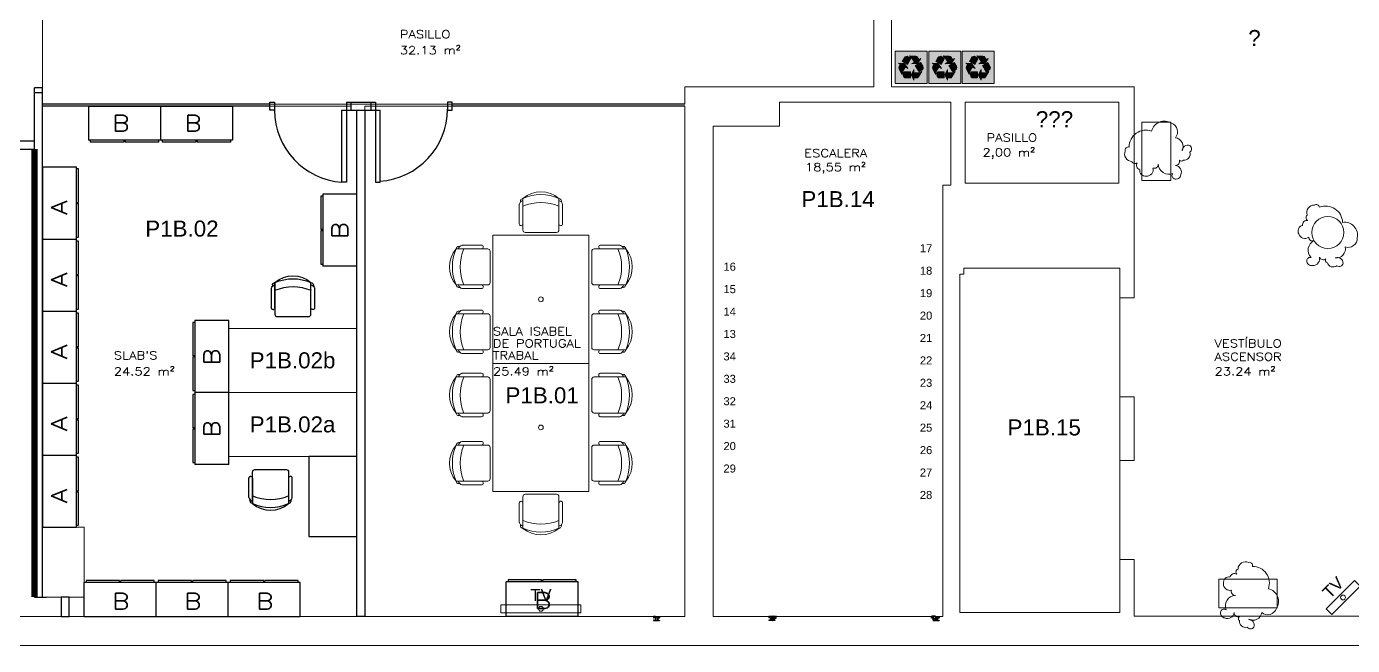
# Model space of a CAD drawing. Header units: millimetres. Extents: x 8.4 to 55.1, y 18 to 43.5.
# Drawn here: x 16.66 to 33.23, y 17.96 to 25.69 of the extents above; entities that cross this region are included whole.
import ezdxf
from ezdxf.enums import TextEntityAlignment as Align

# ---------------------------------------------------------------- set-up
doc = ezdxf.new("R2010")
doc.units = ezdxf.units.MM
for name, color, linetype, lineweight in [('_ACT_Equipamiento General', 251, 'Continuous', 9), ('_ACT_Mobiliario Sala Reuniones', 251, 'Continuous', 9), ('_ACT_Mobiliario Vegetacio', 251, 'Continuous', 9), ('_ACT_Superficie', 7, 'Continuous', 9), ('_ACT_Texto', 7, 'Continuous', 9), ('_ACT_Texto Eq', 5, 'Continuous', 9), ('_ARQ_SimbolosEscaleras', 253, 'Continuous', 9), ('_RECICLAJE', 8, 'Continuous', 9)]:
    doc.layers.add(name, color=color, linetype=linetype, lineweight=lineweight)
for name, color, linetype in [('_MOBILIARIO', 253, 'Continuous'), ('_PINTURA', 7, 'Continuous'), ('AUX-PAREDES', 1, 'Continuous')]:
    doc.layers.add(name, color=color, linetype=linetype)
for name, color, linetype, lineweight, plot in [('Planon_Floor polylines', 5, 'Continuous', 9, False), ('Planon_Room numbers', 7, 'Continuous', 9, False), ('Planon_Space', 1, 'Continuous', 9, False)]:
    doc.layers.add(name, color=color, linetype=linetype, lineweight=lineweight, plot=plot)
doc.styles.add('ARIAL', font='arial.ttf')
doc.styles.add('BC-ARQ', font='ROMANS.SHX', dxfattribs={"width": 1.2})
doc.styles.get("Standard").update_dxf_attribs({"font": 'arial.ttf'})

# ---------------------------------------------------------------- blocks, each defined once
blk = doc.blocks.new('A-X')
for p, q in [((-0.05, 0.425), (0.85, 0.425)), ((-0.05, 0), (-0.05, 0.425)), ((-0.025, 0.45), (0.393, 0.45)), ((-0.025, 0.425), (-0.025, 0.45)), ((0.393, 0.425), (0.393, 0.45)), ((0.407, 0.425), (0.407, 0.45)), ((0.407, 0.45), (0.825, 0.45)), ((0.825, 0.45), (0.825, 0.425)), ((0.85, 0), (0.85, 0.425)), ((0.85, 0), (-0.05, 0))]:
    blk.add_line(p, q)
blk = doc.blocks.new('WILKHAHN')
for p, q in [((-0.25, 0.166, -0.022), (-0.251, 0.149, -0.022)), ((-0.219, 0.197, -0.022), (-0.231, 0.193, -0.022)), ((-0.219, -0.121, -0.022), (-0.219, 0.197, -0.022)), ((0.231, -0.121, -0.022), (0.231, 0.197, -0.022)), ((0.231, 0.197, -0.022), (0.242, 0.193, -0.022)), ((0.262, 0.166, -0.022), (0.263, 0.149, -0.022)), ((-0.264, 0.126, -0.022), (-0.265, 0.121, -0.022)), ((-0.265, 0.121, -0.022), (-0.265, -0.12, -0.022)), ((0.275, 0.126, -0.022), (0.277, 0.121, -0.022)), ((0.277, 0.121, -0.022), (0.277, -0.12, -0.022)), ((-0.245, -0.141, -0.022), (-0.239, -0.141, -0.022)), ((0.257, -0.141, -0.022), (0.251, -0.141, -0.022))]:
    blk.add_line(p, q)
at = {"elevation": -0.022}
blk.add_lwpolyline([(0.231, 0.197), (0.231, 0.158), (0.231, -0.198, -0.414214), (0.201, -0.228), (-0.189, -0.228, -0.414214), (-0.219, -0.198), (-0.219, 0.197)], format="xyb", dxfattribs=at)
for centre, radius, start, end in [((-0.204, 0.109, -0.022), 0.0627, 104.3745, 168.3229), ((-0.22, 0.165, -0.022), 0.03, 109.8332, 176.7302), ((0.006, -0.073, -0.022), 0.352, 50.2054, 129.7946), ((0.006, -0.319, -0.022), 0.563, 66.4258, 113.5742), ((0.215, 0.109, -0.022), 0.0627, 11.6771, 75.6255), ((0.232, 0.165, -0.022), 0.03, 3.2698, 70.1668), ((0.006, -0.44, -0.022), 0.585, 67.4327, 112.6697), ((-0.245, -0.121, -0.022), 0.02, 179.3836, 270), ((-0.239, -0.121, -0.022), 0.02, 270, 359.7754), ((0.251, -0.121, -0.022), 0.02, 180.2246, 270), ((0.257, -0.121, -0.022), 0.02, 270, 0.6164)]:
    blk.add_arc(centre, radius, start, end)
blk = doc.blocks.new('*U20')
blk.add_lwpolyline([(0.5, 0), (-0.5, 0), (-0.5, -0.1), (0.5, -0.1)], close=True)
blk.add_circle((0, -0.05), 0.0303)
at = {"layer": '_ACT_Texto Eq', "insert": (0, 0.2), "char_height": 0.15, "width": 1, "attachment_point": 2}
blk.add_mtext('TV', dxfattribs=at)
blk = doc.blocks.new('*U22')
for p, q in [((-0.25, 0), (-0.25, 0.1)), ((-0.25, 0.1), (0.25, 0.1)), ((-0.25, 0.1), (-0.25, 0)), ((-0.25, 0), (0.25, 0)), ((0.25, 0.1), (0.25, 0))]:
    blk.add_line(p, q)
blk.add_circle((0, 0.05), 0.0303)
at = {"layer": '_ACT_Texto Eq', "insert": (0, 0.3), "char_height": 0.15, "width": 0.5, "attachment_point": 2}
blk.add_mtext('TV', dxfattribs=at)
blk = doc.blocks.new('SimboloReciclaje')
h = blk.add_hatch(color=0)
h.dxf.hatch_style = 1
edge = h.paths.add_edge_path()
edge.add_line((-0.105, -0.048), (-0.075, 0.004))
edge.add_line((-0.075, 0.004), (-0.041, -0.015))
edge.add_line((-0.041, -0.015), (-0.079, 0.041))
edge.add_arc((-0.091, 0.031), 0.0161, 36.937, 83.063)
edge.add_line((-0.09, 0.047), (-0.157, 0.052))
edge.add_line((-0.157, 0.052), (-0.132, 0.037))
edge.add_line((-0.132, 0.037), (-0.148, 0.009))
edge.add_arc((-0.122, -0.006), 0.03, 150, 207.1083)
edge.add_line((-0.149, -0.019), (-0.114, -0.089))
edge.add_line((-0.114, -0.089), (-0.105, -0.048))
h = blk.add_hatch(color=0)
h.dxf.hatch_style = 1
edge = h.paths.add_edge_path()
edge.add_line((-0.111, 0.074), (-0.045, 0.035))
edge.add_line((-0.045, 0.035), (-0.007, 0.102))
edge.add_arc((-0.018, 0.109), 0.0135, 328.0412, 407.6903)
edge.add_line((-0.009, 0.119), (-0.035, 0.133))
edge.add_arc((-0.053, 0.101), 0.0368, 60.6264, 149.5029)
edge.add_line((-0.084, 0.12), (-0.111, 0.074))
h = blk.add_hatch(color=0)
h.dxf.hatch_style = 1
edge = h.paths.add_edge_path()
edge.add_line((0.011, 0.115), (0.041, 0.063))
edge.add_line((0.041, 0.063), (0.007, 0.043))
edge.add_line((0.007, 0.043), (0.075, 0.048))
edge.add_arc((0.073, 0.063), 0.0161, 276.937, 323.063)
edge.add_line((0.086, 0.054), (0.124, 0.11))
edge.add_line((0.124, 0.11), (0.098, 0.096))
edge.add_line((0.098, 0.096), (0.082, 0.124))
edge.add_arc((0.056, 0.109), 0.03, 30, 87.1083)
edge.add_line((0.058, 0.139), (-0.02, 0.143))
edge.add_line((-0.02, 0.143), (0.011, 0.115))
h = blk.add_hatch(color=0)
h.dxf.hatch_style = 1
edge = h.paths.add_edge_path()
edge.add_line((0.119, 0.059), (0.053, 0.021))
edge.add_line((0.053, 0.021), (0.092, -0.045))
edge.add_arc((0.103, -0.038), 0.0135, 208.0412, 287.6903)
edge.add_line((0.107, -0.051), (0.133, -0.037))
edge.add_arc((0.114, -0.005), 0.0368, 300.6264, 389.5029)
edge.add_line((0.146, 0.013), (0.119, 0.059))
h = blk.add_hatch(color=0)
h.dxf.hatch_style = 1
edge = h.paths.add_edge_path()
edge.add_line((-0.008, -0.133), (-0.008, -0.057))
edge.add_line((-0.008, -0.057), (-0.085, -0.057))
edge.add_arc((-0.085, -0.07), 0.0135, 88.0412, 167.6903)
edge.add_line((-0.098, -0.067), (-0.098, -0.097))
edge.add_arc((-0.061, -0.096), 0.0368, 180.6264, 269.5029)
edge.add_line((-0.062, -0.133), (-0.008, -0.133))
h = blk.add_hatch(color=0)
h.dxf.hatch_style = 1
edge = h.paths.add_edge_path()
edge.add_line((0.094, -0.067), (0.034, -0.067))
edge.add_line((0.034, -0.067), (0.034, -0.028))
edge.add_line((0.034, -0.028), (0.004, -0.089))
edge.add_arc((0.018, -0.095), 0.0161, 156.937, 203.063)
edge.add_line((0.004, -0.101), (0.034, -0.162))
edge.add_line((0.034, -0.162), (0.034, -0.133))
edge.add_line((0.034, -0.133), (0.066, -0.133))
edge.add_arc((0.066, -0.103), 0.03, 270, 327.1083)
edge.add_line((0.091, -0.119), (0.133, -0.054))
edge.add_line((0.133, -0.054), (0.094, -0.067))
at = {"color": 0}
for points in [[(-0.105, -0.048), (-0.075, 0.004), (-0.041, -0.015), (-0.079, 0.041, 0.204025), (-0.09, 0.047), (-0.157, 0.052), (-0.132, 0.037), (-0.148, 0.009, 0.254471), (-0.149, -0.019), (-0.114, -0.089)], [(-0.111, 0.074), (-0.045, 0.035), (-0.007, 0.102, 0.362237), (-0.009, 0.119), (-0.035, 0.133, 0.408482), (-0.084, 0.12)], [(0.011, 0.115), (0.041, 0.063), (0.007, 0.043), (0.075, 0.048, 0.204025), (0.086, 0.054), (0.124, 0.11), (0.098, 0.096), (0.082, 0.124, 0.254471), (0.058, 0.139), (-0.02, 0.143)], [(0.119, 0.059), (0.053, 0.021), (0.092, -0.045, 0.362237), (0.107, -0.051), (0.133, -0.037, 0.408482), (0.146, 0.013)], [(-0.008, -0.133), (-0.008, -0.057), (-0.085, -0.057, 0.362237), (-0.098, -0.067), (-0.098, -0.097, 0.408482), (-0.062, -0.133)], [(0.094, -0.067), (0.034, -0.067), (0.034, -0.028), (0.004, -0.089, 0.204025), (0.004, -0.101), (0.034, -0.162), (0.034, -0.133), (0.066, -0.133, 0.254471), (0.091, -0.119), (0.133, -0.054)]]:
    blk.add_lwpolyline(points, format="xyb", close=True, dxfattribs=at)

msp = doc.modelspace()

# ---------------------------------------------------------------- hatches: boundary and pattern name
at = {"layer": '_RECICLAJE', "true_color": 0xffff28}
h = msp.add_hatch(color=2, dxfattribs=at)
h.dxf.hatch_style = 1
h.paths.add_polyline_path([(27.515, 24.979), (27.915, 24.979), (27.915, 25.379), (27.515, 25.379)])
at = {"layer": '_RECICLAJE', "true_color": 0x00001e}
h = msp.add_hatch(color=178, dxfattribs=at)
h.dxf.hatch_style = 1
h.paths.add_polyline_path([(27.935, 24.979), (28.335, 24.979), (28.335, 25.379), (27.935, 25.379)])
at = {"layer": '_RECICLAJE', "true_color": 0x35d9ff}
h = msp.add_hatch(color=133, dxfattribs=at)
h.dxf.hatch_style = 1
h.paths.add_polyline_path([(28.355, 24.979), (28.755, 24.979), (28.755, 25.379), (28.355, 25.379)])

# ---------------------------------------------------------------- linework, layer by layer
for p, q in [((24.497, 18.319), (24.497, 18.306)), ((24.519, 18.319), (24.497, 18.319)), ((24.497, 18.273), (24.497, 18.269)), ((24.497, 18.269), (24.572, 18.269)), ((24.498, 18.317), (24.498, 18.308)), ((24.5, 18.305), (24.498, 18.305)), ((24.498, 18.273), (24.5, 18.273)), ((24.517, 18.318), (24.499, 18.318)), ((24.515, 18.307), (24.499, 18.307)), ((24.499, 18.273), (24.499, 18.271)), ((24.499, 18.273), (24.5, 18.273)), ((24.499, 18.271), (24.509, 18.271)), ((24.515, 18.306), (24.5, 18.306)), ((24.5, 18.306), (24.5, 18.305)), ((24.5, 18.273), (24.5, 18.273)), ((24.508, 18.273), (24.51, 18.273)), ((24.508, 18.273), (24.508, 18.273)), ((24.508, 18.273), (24.51, 18.273)), ((24.51, 18.273), (24.51, 18.271)), ((24.511, 18.273), (24.511, 18.271)), ((24.511, 18.271), (24.523, 18.271)), ((24.518, 18.317), (24.518, 18.315)), ((24.519, 18.319), (24.519, 18.316)), ((24.519, 18.319), (24.55, 18.319)), ((24.519, 18.316), (24.519, 18.319)), ((24.519, 18.316), (24.519, 18.315)), ((24.519, 18.316), (24.519, 18.316)), ((24.519, 18.316), (24.52, 18.315)), ((24.522, 18.315), (24.519, 18.315)), ((24.521, 18.314), (24.519, 18.314)), ((24.519, 18.302), (24.52, 18.303)), ((24.519, 18.302), (24.519, 18.289)), ((24.519, 18.289), (24.52, 18.288)), ((24.519, 18.282), (24.52, 18.283)), ((24.519, 18.282), (24.519, 18.281)), ((24.52, 18.315), (24.521, 18.315)), ((24.52, 18.303), (24.521, 18.303)), ((24.52, 18.288), (24.521, 18.288)), ((24.52, 18.283), (24.521, 18.283)), ((24.52, 18.28), (24.524, 18.28)), ((24.521, 18.317), (24.524, 18.317)), ((24.521, 18.317), (24.521, 18.315)), ((24.523, 18.312), (24.521, 18.314)), ((24.522, 18.304), (24.521, 18.304)), ((24.522, 18.303), (24.521, 18.303)), ((24.521, 18.303), (24.521, 18.3)), ((24.521, 18.295), (24.522, 18.295)), ((24.521, 18.295), (24.521, 18.293)), ((24.521, 18.293), (24.522, 18.293)), ((24.521, 18.29), (24.522, 18.29)), ((24.521, 18.29), (24.521, 18.288)), ((24.521, 18.283), (24.521, 18.282)), ((24.521, 18.282), (24.524, 18.282)), ((24.523, 18.313), (24.522, 18.315)), ((24.522, 18.315), (24.522, 18.315)), ((24.522, 18.315), (24.522, 18.315)), ((24.522, 18.303), (24.522, 18.303)), ((24.522, 18.303), (24.522, 18.303)), ((24.522, 18.302), (24.522, 18.303)), ((24.522, 18.299), (24.523, 18.3)), ((24.522, 18.29), (24.524, 18.289)), ((24.524, 18.313), (24.523, 18.313)), ((24.523, 18.301), (24.523, 18.3)), ((24.523, 18.301), (24.524, 18.301)), ((24.523, 18.297), (24.523, 18.297)), ((24.523, 18.291), (24.523, 18.292)), ((24.524, 18.317), (24.524, 18.301)), ((24.524, 18.312), (24.524, 18.312)), ((24.524, 18.289), (24.524, 18.282)), ((24.524, 18.28), (24.524, 18.272)), ((24.525, 18.297), (24.525, 18.297)), ((24.525, 18.296), (24.525, 18.296)), ((24.525, 18.292), (24.525, 18.291)), ((24.525, 18.292), (24.525, 18.292)), ((24.526, 18.317), (24.526, 18.296)), ((24.526, 18.317), (24.544, 18.317)), ((24.526, 18.296), (24.526, 18.296)), ((24.526, 18.293), (24.526, 18.293)), ((24.526, 18.292), (24.526, 18.271)), ((24.526, 18.271), (24.544, 18.271)), ((24.544, 18.317), (24.544, 18.296)), ((24.544, 18.296), (24.544, 18.296)), ((24.544, 18.293), (24.544, 18.293)), ((24.544, 18.292), (24.544, 18.271)), ((24.545, 18.317), (24.545, 18.301)), ((24.545, 18.301), (24.547, 18.301)), ((24.545, 18.297), (24.545, 18.297)), ((24.545, 18.296), (24.545, 18.296)), ((24.545, 18.292), (24.545, 18.292)), ((24.545, 18.291), (24.545, 18.292)), ((24.545, 18.289), (24.545, 18.282)), ((24.545, 18.28), (24.549, 18.28)), ((24.545, 18.28), (24.545, 18.272)), ((24.546, 18.317), (24.548, 18.317)), ((24.546, 18.313), (24.547, 18.313)), ((24.546, 18.312), (24.546, 18.312)), ((24.546, 18.289), (24.548, 18.29)), ((24.546, 18.282), (24.549, 18.282)), ((24.546, 18.271), (24.559, 18.271)), ((24.547, 18.313), (24.547, 18.315)), ((24.547, 18.312), (24.549, 18.314)), ((24.547, 18.301), (24.547, 18.3)), ((24.547, 18.3), (24.548, 18.299)), ((24.547, 18.297), (24.547, 18.297)), ((24.547, 18.292), (24.547, 18.291)), ((24.548, 18.315), (24.548, 18.315)), ((24.548, 18.315), (24.548, 18.315)), ((24.548, 18.315), (24.551, 18.315)), ((24.548, 18.304), (24.548, 18.304)), ((24.548, 18.303), (24.549, 18.303)), ((24.548, 18.303), (24.548, 18.303)), ((24.548, 18.303), (24.548, 18.303)), ((24.548, 18.302), (24.548, 18.303)), ((24.548, 18.295), (24.549, 18.295)), ((24.548, 18.293), (24.549, 18.293)), ((24.548, 18.29), (24.549, 18.29)), ((24.549, 18.317), (24.549, 18.315)), ((24.549, 18.315), (24.55, 18.316)), ((24.549, 18.315), (24.549, 18.315)), ((24.549, 18.314), (24.551, 18.314)), ((24.549, 18.303), (24.549, 18.3)), ((24.549, 18.303), (24.549, 18.303)), ((24.549, 18.303), (24.55, 18.302)), ((24.549, 18.295), (24.549, 18.293)), ((24.549, 18.29), (24.549, 18.288)), ((24.549, 18.288), (24.55, 18.289)), ((24.549, 18.288), (24.549, 18.288)), ((24.549, 18.283), (24.549, 18.282)), ((24.549, 18.283), (24.549, 18.283)), ((24.549, 18.283), (24.55, 18.282)), ((24.55, 18.319), (24.55, 18.316)), ((24.55, 18.319), (24.572, 18.319)), ((24.55, 18.319), (24.55, 18.316)), ((24.55, 18.316), (24.551, 18.316)), ((24.55, 18.302), (24.55, 18.289)), ((24.55, 18.282), (24.55, 18.281)), ((24.551, 18.316), (24.551, 18.315)), ((24.552, 18.317), (24.552, 18.315)), ((24.553, 18.318), (24.57, 18.318)), ((24.555, 18.307), (24.57, 18.307)), ((24.555, 18.306), (24.57, 18.306)), ((24.559, 18.273), (24.559, 18.271)), ((24.559, 18.273), (24.561, 18.273)), ((24.56, 18.273), (24.562, 18.273)), ((24.56, 18.273), (24.56, 18.271)), ((24.561, 18.271), (24.571, 18.271)), ((24.562, 18.273), (24.562, 18.273)), ((24.569, 18.273), (24.571, 18.273)), ((24.569, 18.273), (24.569, 18.273)), ((24.57, 18.306), (24.57, 18.305)), ((24.57, 18.305), (24.572, 18.305)), ((24.57, 18.273), (24.572, 18.273)), ((24.571, 18.317), (24.571, 18.308)), ((24.571, 18.273), (24.571, 18.271)), ((24.572, 18.319), (24.572, 18.306)), ((24.572, 18.273), (24.572, 18.269)), ((25.959, 18.319), (25.937, 18.319)), ((25.937, 18.319), (25.937, 18.306)), ((25.937, 18.273), (25.937, 18.269)), ((26.012, 18.269), (25.937, 18.269)), ((25.938, 18.316), (25.938, 18.308)), ((25.94, 18.305), (25.938, 18.305)), ((25.94, 18.273), (25.938, 18.273)), ((25.957, 18.318), (25.939, 18.317)), ((25.955, 18.307), (25.939, 18.307)), ((25.94, 18.273), (25.939, 18.273)), ((25.939, 18.273), (25.939, 18.271)), ((25.949, 18.271), (25.939, 18.271)), ((25.94, 18.306), (25.94, 18.305)), ((25.955, 18.306), (25.94, 18.306)), ((25.94, 18.273), (25.94, 18.273)), ((25.95, 18.273), (25.948, 18.273)), ((25.948, 18.273), (25.948, 18.273)), ((25.95, 18.273), (25.948, 18.273)), ((25.95, 18.273), (25.95, 18.271)), ((25.951, 18.273), (25.951, 18.271)), ((25.963, 18.271), (25.951, 18.271)), ((25.958, 18.317), (25.958, 18.315)), ((25.99, 18.319), (25.959, 18.319)), ((25.959, 18.319), (25.959, 18.316)), ((25.959, 18.319), (25.959, 18.316)), ((25.959, 18.316), (25.959, 18.315)), ((25.96, 18.315), (25.959, 18.316)), ((25.959, 18.316), (25.959, 18.316)), ((25.962, 18.315), (25.959, 18.315)), ((25.961, 18.313), (25.959, 18.313)), ((25.96, 18.303), (25.959, 18.302)), ((25.959, 18.302), (25.959, 18.289)), ((25.96, 18.288), (25.959, 18.289)), ((25.96, 18.283), (25.959, 18.282)), ((25.959, 18.282), (25.959, 18.281)), ((25.961, 18.315), (25.96, 18.315)), ((25.961, 18.303), (25.96, 18.303)), ((25.961, 18.288), (25.96, 18.288)), ((25.961, 18.283), (25.96, 18.283)), ((25.964, 18.28), (25.96, 18.28)), ((25.961, 18.317), (25.961, 18.315)), ((25.964, 18.317), (25.961, 18.317)), ((25.963, 18.312), (25.961, 18.313)), ((25.962, 18.304), (25.961, 18.304)), ((25.962, 18.303), (25.961, 18.303)), ((25.961, 18.303), (25.961, 18.299)), ((25.961, 18.295), (25.961, 18.293)), ((25.962, 18.295), (25.961, 18.295)), ((25.962, 18.293), (25.961, 18.293)), ((25.961, 18.29), (25.961, 18.288)), ((25.962, 18.29), (25.961, 18.29)), ((25.961, 18.283), (25.961, 18.282)), ((25.964, 18.282), (25.961, 18.282)), ((25.962, 18.315), (25.962, 18.315)), ((25.963, 18.313), (25.962, 18.315)), ((25.962, 18.315), (25.962, 18.315)), ((25.962, 18.302), (25.962, 18.303)), ((25.962, 18.303), (25.962, 18.303)), ((25.962, 18.303), (25.962, 18.303)), ((25.963, 18.3), (25.962, 18.299)), ((25.964, 18.289), (25.962, 18.29)), ((25.964, 18.313), (25.963, 18.313)), ((25.964, 18.301), (25.963, 18.301)), ((25.963, 18.301), (25.963, 18.3)), ((25.963, 18.297), (25.963, 18.297)), ((25.963, 18.292), (25.963, 18.291)), ((25.964, 18.317), (25.964, 18.301)), ((25.964, 18.312), (25.964, 18.312)), ((25.964, 18.289), (25.964, 18.282)), ((25.964, 18.28), (25.964, 18.272)), ((25.965, 18.297), (25.965, 18.297)), ((25.965, 18.296), (25.965, 18.296)), ((25.965, 18.292), (25.965, 18.292)), ((25.965, 18.291), (25.965, 18.292)), ((25.984, 18.317), (25.966, 18.317)), ((25.966, 18.317), (25.966, 18.296)), ((25.966, 18.296), (25.966, 18.296)), ((25.966, 18.292), (25.966, 18.292)), ((25.966, 18.292), (25.966, 18.271)), ((25.984, 18.271), (25.966, 18.271)), ((25.984, 18.324), (25.984, 18.326)), ((25.984, 18.317), (25.984, 18.296)), ((25.984, 18.296), (25.984, 18.296)), ((25.984, 18.292), (25.984, 18.292)), ((25.984, 18.292), (25.984, 18.271)), ((25.985, 18.327), (26.03, 18.327)), ((25.985, 18.323), (25.986, 18.323)), ((25.985, 18.317), (25.985, 18.301)), ((25.987, 18.301), (25.985, 18.301)), ((25.985, 18.297), (25.985, 18.297)), ((25.985, 18.296), (25.985, 18.296)), ((25.985, 18.292), (25.985, 18.292)), ((25.985, 18.292), (25.985, 18.291)), ((25.985, 18.289), (25.985, 18.282)), ((25.989, 18.28), (25.985, 18.28)), ((25.985, 18.28), (25.985, 18.272)), ((25.986, 18.324), (25.986, 18.325)), ((25.986, 18.324), (25.986, 18.324)), ((25.986, 18.324), (25.986, 18.324)), ((25.988, 18.317), (25.986, 18.317)), ((25.988, 18.29), (25.986, 18.289)), ((25.989, 18.282), (25.986, 18.282)), ((25.999, 18.271), (25.986, 18.271)), ((25.987, 18.326), (25.989, 18.326)), ((25.987, 18.301), (25.987, 18.3)), ((25.988, 18.299), (25.987, 18.3)), ((25.987, 18.297), (25.987, 18.297)), ((25.987, 18.291), (25.987, 18.292)), ((25.989, 18.295), (25.988, 18.295)), ((25.989, 18.293), (25.988, 18.293)), ((25.989, 18.29), (25.988, 18.29)), ((25.989, 18.324), (25.99, 18.324)), ((25.989, 18.324), (25.989, 18.324)), ((25.989, 18.317), (25.989, 18.315)), ((25.99, 18.316), (25.989, 18.315)), ((25.989, 18.315), (25.989, 18.315)), ((25.99, 18.302), (25.989, 18.303)), ((25.989, 18.303), (25.989, 18.303)), ((25.989, 18.303), (25.989, 18.299)), ((25.989, 18.295), (25.989, 18.293)), ((25.989, 18.29), (25.989, 18.288)), ((25.99, 18.289), (25.989, 18.288)), ((25.989, 18.288), (25.989, 18.288)), ((25.989, 18.283), (25.989, 18.282)), ((25.989, 18.283), (25.989, 18.283)), ((25.99, 18.282), (25.989, 18.283)), ((25.99, 18.324), (25.99, 18.325)), ((25.99, 18.323), (25.991, 18.323)), ((25.99, 18.316), (25.99, 18.319)), ((25.99, 18.302), (25.99, 18.289)), ((25.99, 18.282), (25.99, 18.281)), ((25.991, 18.324), (25.991, 18.325)), ((25.992, 18.325), (26.002, 18.325)), ((25.999, 18.273), (25.999, 18.271)), ((26.001, 18.273), (25.999, 18.273)), ((26, 18.273), (26, 18.271)), ((26.002, 18.273), (26, 18.273)), ((26.011, 18.271), (26.001, 18.271)), ((26.002, 18.324), (26.002, 18.325)), ((26.002, 18.324), (26.002, 18.324)), ((26.002, 18.317), (26.002, 18.32)), ((26.002, 18.317), (26.003, 18.317)), ((26.002, 18.299), (26.002, 18.302)), ((26.002, 18.302), (26.003, 18.302)), ((26.002, 18.287), (26.009, 18.287)), ((26.002, 18.273), (26.002, 18.273)), ((26.003, 18.325), (26.005, 18.325)), ((26.003, 18.325), (26.003, 18.325)), ((26.003, 18.321), (26.006, 18.321)), ((26.003, 18.317), (26.003, 18.319)), ((26.003, 18.319), (26.006, 18.319)), ((26.003, 18.299), (26.003, 18.302)), ((26.003, 18.299), (26.006, 18.299)), ((26.003, 18.298), (26.008, 18.298)), ((26.003, 18.286), (26.01, 18.286)), ((26.006, 18.321), (26.006, 18.324)), ((26.006, 18.299), (26.006, 18.319)), ((26.008, 18.303), (26.008, 18.326)), ((26.008, 18.326), (26.026, 18.326)), ((26.008, 18.303), (26.026, 18.303)), ((26.009, 18.288), (26.009, 18.297)), ((26.009, 18.273), (26.009, 18.273)), ((26.011, 18.273), (26.009, 18.273)), ((26.01, 18.277), (26.01, 18.286)), ((26.01, 18.277), (26.01, 18.277)), ((26.01, 18.276), (26.012, 18.276)), ((26.012, 18.273), (26.01, 18.273)), ((26.011, 18.273), (26.011, 18.271)), ((26.012, 18.301), (26.03, 18.301)), ((26.012, 18.276), (26.012, 18.301)), ((26.012, 18.273), (26.012, 18.269)), ((26.026, 18.324), (26.026, 18.326)), ((26.026, 18.324), (26.029, 18.324)), ((26.026, 18.303), (26.026, 18.305)), ((26.026, 18.305), (26.029, 18.305)), ((26.029, 18.305), (26.029, 18.324)), ((26.031, 18.302), (26.031, 18.327)), ((27.972, 18.302), (27.972, 18.327)), ((28.018, 18.327), (27.973, 18.327)), ((27.991, 18.301), (27.973, 18.301)), ((27.977, 18.324), (27.974, 18.324)), ((27.974, 18.305), (27.974, 18.324)), ((27.977, 18.305), (27.974, 18.305)), ((27.995, 18.326), (27.977, 18.326)), ((27.977, 18.324), (27.977, 18.326)), ((27.977, 18.303), (27.977, 18.305)), ((27.995, 18.303), (27.977, 18.303)), ((27.991, 18.276), (27.991, 18.301)), ((27.993, 18.276), (27.991, 18.276)), ((27.991, 18.273), (27.993, 18.273)), ((27.991, 18.273), (27.991, 18.269)), ((27.991, 18.269), (28.066, 18.269)), ((27.992, 18.273), (27.994, 18.273)), ((27.992, 18.273), (27.992, 18.271)), ((27.992, 18.271), (28.002, 18.271)), ((28, 18.286), (27.993, 18.286)), ((27.993, 18.277), (27.993, 18.286)), ((27.993, 18.277), (27.993, 18.277)), ((27.994, 18.288), (27.994, 18.297)), ((28.001, 18.287), (27.994, 18.287)), ((27.994, 18.273), (27.994, 18.273)), ((27.995, 18.303), (27.995, 18.326)), ((28, 18.298), (27.995, 18.298)), ((27.997, 18.321), (27.997, 18.324)), ((28, 18.321), (27.997, 18.321)), ((27.997, 18.299), (27.997, 18.319)), ((28, 18.319), (27.997, 18.319)), ((28, 18.299), (27.997, 18.299)), ((28, 18.325), (27.998, 18.325)), ((28, 18.325), (28, 18.325)), ((28, 18.317), (28, 18.319)), ((28.001, 18.317), (28, 18.317)), ((28.001, 18.302), (28, 18.302)), ((28, 18.299), (28, 18.302)), ((28.011, 18.325), (28.001, 18.325)), ((28.001, 18.324), (28.001, 18.325)), ((28.001, 18.324), (28.001, 18.324)), ((28.001, 18.317), (28.001, 18.32)), ((28.001, 18.299), (28.001, 18.302)), ((28.001, 18.273), (28.001, 18.273)), ((28.001, 18.273), (28.003, 18.273)), ((28.002, 18.273), (28.004, 18.273)), ((28.003, 18.273), (28.003, 18.271)), ((28.004, 18.273), (28.004, 18.271)), ((28.004, 18.271), (28.017, 18.271)), ((28.012, 18.324), (28.012, 18.325)), ((28.013, 18.323), (28.012, 18.323)), ((28.013, 18.324), (28.013, 18.325)), ((28.014, 18.324), (28.013, 18.324)), ((28.013, 18.316), (28.013, 18.319)), ((28.013, 18.319), (28.044, 18.319)), ((28.013, 18.316), (28.014, 18.315)), ((28.013, 18.302), (28.014, 18.303)), ((28.013, 18.302), (28.013, 18.289)), ((28.013, 18.289), (28.014, 18.288)), ((28.013, 18.282), (28.014, 18.283)), ((28.013, 18.282), (28.013, 18.281)), ((28.016, 18.326), (28.014, 18.326)), ((28.014, 18.324), (28.014, 18.324)), ((28.014, 18.317), (28.014, 18.315)), ((28.014, 18.315), (28.014, 18.315)), ((28.014, 18.303), (28.014, 18.303)), ((28.014, 18.303), (28.014, 18.299)), ((28.014, 18.295), (28.014, 18.293)), ((28.014, 18.295), (28.015, 18.295)), ((28.014, 18.293), (28.015, 18.293)), ((28.014, 18.29), (28.014, 18.288)), ((28.014, 18.29), (28.015, 18.29)), ((28.014, 18.288), (28.014, 18.288)), ((28.014, 18.283), (28.014, 18.282)), ((28.014, 18.283), (28.014, 18.283)), ((28.014, 18.282), (28.017, 18.282)), ((28.014, 18.28), (28.018, 18.28)), ((28.015, 18.317), (28.017, 18.317)), ((28.015, 18.299), (28.016, 18.3)), ((28.015, 18.29), (28.017, 18.289)), ((28.016, 18.301), (28.018, 18.301)), ((28.016, 18.301), (28.016, 18.3)), ((28.016, 18.297), (28.016, 18.297)), ((28.016, 18.291), (28.016, 18.292)), ((28.017, 18.324), (28.017, 18.325)), ((28.017, 18.324), (28.017, 18.324)), ((28.017, 18.324), (28.017, 18.324)), ((28.018, 18.323), (28.017, 18.323)), ((28.018, 18.317), (28.018, 18.301)), ((28.018, 18.297), (28.018, 18.297)), ((28.018, 18.296), (28.018, 18.296)), ((28.018, 18.292), (28.018, 18.292)), ((28.018, 18.292), (28.018, 18.291)), ((28.018, 18.289), (28.018, 18.282)), ((28.018, 18.28), (28.018, 18.272)), ((28.019, 18.324), (28.019, 18.326)), ((28.019, 18.317), (28.037, 18.317)), ((28.019, 18.317), (28.019, 18.296)), ((28.019, 18.296), (28.019, 18.296)), ((28.019, 18.292), (28.019, 18.271)), ((28.019, 18.292), (28.019, 18.292)), ((28.019, 18.271), (28.037, 18.271)), ((28.037, 18.317), (28.037, 18.296)), ((28.037, 18.296), (28.037, 18.296)), ((28.037, 18.292), (28.037, 18.271)), ((28.037, 18.292), (28.037, 18.292)), ((28.038, 18.297), (28.038, 18.297)), ((28.038, 18.296), (28.038, 18.296)), ((28.038, 18.291), (28.038, 18.292)), ((28.038, 18.292), (28.038, 18.292)), ((28.039, 18.317), (28.042, 18.317)), ((28.039, 18.317), (28.039, 18.301)), ((28.039, 18.313), (28.04, 18.313)), ((28.039, 18.312), (28.039, 18.312)), ((28.039, 18.301), (28.04, 18.301)), ((28.039, 18.289), (28.041, 18.29)), ((28.039, 18.289), (28.039, 18.282)), ((28.039, 18.282), (28.042, 18.282)), ((28.039, 18.28), (28.039, 18.272)), ((28.039, 18.28), (28.043, 18.28)), ((28.039, 18.271), (28.052, 18.271)), ((28.04, 18.313), (28.04, 18.315)), ((28.04, 18.312), (28.042, 18.313)), ((28.04, 18.301), (28.04, 18.3)), ((28.04, 18.3), (28.041, 18.299)), ((28.04, 18.297), (28.04, 18.297)), ((28.04, 18.292), (28.04, 18.291)), ((28.041, 18.315), (28.041, 18.315)), ((28.041, 18.315), (28.041, 18.315)), ((28.041, 18.315), (28.044, 18.315)), ((28.041, 18.304), (28.041, 18.304)), ((28.041, 18.303), (28.041, 18.303)), ((28.041, 18.303), (28.042, 18.303)), ((28.041, 18.303), (28.041, 18.303)), ((28.041, 18.302), (28.041, 18.303)), ((28.041, 18.295), (28.042, 18.295)), ((28.041, 18.293), (28.042, 18.293)), ((28.041, 18.29), (28.042, 18.29)), ((28.042, 18.317), (28.042, 18.315)), ((28.042, 18.315), (28.043, 18.315)), ((28.042, 18.313), (28.044, 18.313)), ((28.042, 18.303), (28.042, 18.299)), ((28.042, 18.303), (28.043, 18.303)), ((28.042, 18.295), (28.042, 18.293)), ((28.042, 18.29), (28.042, 18.288)), ((28.042, 18.288), (28.043, 18.288)), ((28.042, 18.283), (28.042, 18.282)), ((28.042, 18.283), (28.043, 18.283)), ((28.043, 18.315), (28.044, 18.316)), ((28.043, 18.303), (28.044, 18.302)), ((28.043, 18.288), (28.044, 18.289)), ((28.043, 18.283), (28.044, 18.282)), ((28.044, 18.319), (28.044, 18.316)), ((28.044, 18.319), (28.066, 18.319)), ((28.044, 18.319), (28.044, 18.316)), ((28.044, 18.316), (28.044, 18.316)), ((28.044, 18.316), (28.044, 18.315)), ((28.044, 18.302), (28.044, 18.289)), ((28.044, 18.282), (28.044, 18.281)), ((28.045, 18.317), (28.045, 18.315)), ((28.046, 18.318), (28.063, 18.317)), ((28.048, 18.307), (28.063, 18.307)), ((28.048, 18.306), (28.063, 18.306)), ((28.052, 18.273), (28.052, 18.271)), ((28.053, 18.273), (28.055, 18.273)), ((28.053, 18.273), (28.053, 18.271)), ((28.053, 18.273), (28.055, 18.273)), ((28.054, 18.271), (28.064, 18.271)), ((28.055, 18.273), (28.055, 18.273)), ((28.063, 18.306), (28.063, 18.305)), ((28.063, 18.305), (28.065, 18.305)), ((28.063, 18.273), (28.064, 18.273)), ((28.063, 18.273), (28.065, 18.273)), ((28.063, 18.273), (28.063, 18.273)), ((28.064, 18.316), (28.064, 18.308)), ((28.064, 18.273), (28.064, 18.271)), ((28.066, 18.319), (28.066, 18.306)), ((28.066, 18.273), (28.066, 18.269))]:
    msp.add_line(p, q)
for centre, radius, start, end in [((24.498, 18.306), 0.0005, 180, 270), ((24.498, 18.273), 0.0005, 90, 180), ((24.499, 18.317), 0.001, 91.1458, 180), ((24.499, 18.308), 0.001, 180, 270), ((24.499, 18.271), 0.0005, 180, 270), ((24.5, 18.273), 0.0005, 0, 90), ((24.508, 18.273), 0.0005, 90, 180), ((24.509, 18.271), 0.0005, 270, 0), ((24.51, 18.273), 0.0005, 0, 90), ((24.515, 18.299), 0.00799, 42.7175, 90), ((24.515, 18.299), 0.00699, 39.6586, 90), ((24.517, 18.317), 0.001, 0, 91.1458), ((24.519, 18.315), 0.0015, 180, 270), ((24.52, 18.281), 0.001, 180, 270), ((24.521, 18.304), 0.001, 219.7323, 270), ((24.521, 18.317), 0.0005, 90, 180), ((24.521, 18.305), 0.001, 222.5805, 270), ((24.521, 18.3), 0.000497, 180, 300.1735), ((24.524, 18.294), 0.00261, 203.6041, 251.426), ((24.522, 18.315), 0.0003, 25.7094, 90), ((24.522, 18.303), 0.001, 40.5392, 90), ((24.521, 18.306), 0.0045, 283.7582, 324.4031), ((24.524, 18.294), 0.0026, 108.574, 156.3959), ((24.523, 18.312), 0.0006, 270, 44.9999), ((24.523, 18.312), 0.000594, 224.9999, 270), ((24.524, 18.304), 0.0006, 0, 144.4624), ((24.521, 18.306), 0.0033, 318.9283, 324.3815), ((24.521, 18.306), 0.0033, 309.7167, 318.9283), ((24.523, 18.304), 0.000198, 220.9139, 310.9139), ((24.524, 18.294), 0.00315, 71.5076, 108.4924), ((24.524, 18.294), 0.00315, 251.5076, 288.4924), ((24.523, 18.272), 0.001, 272.2906, 0), ((24.524, 18.317), 0.0005, 0, 90), ((24.524, 18.304), 0.000602, 324.4624, 0), ((24.524, 18.289), 0.000497, 0, 74.8459), ((24.524, 18.282), 0.0005, 270, 0), ((24.524, 18.294), 0.00261, 59.9816, 71.426), ((24.526, 18.296), 0.0005, 180, 270), ((24.526, 18.292), 0.0005, 90, 180), ((24.524, 18.294), 0.0026, 288.574, 300.0184), ((24.526, 18.296), 0.0002, 270, 0), ((24.526, 18.292), 0.0002, 0, 90), ((24.544, 18.296), 0.0005, 270, 0), ((24.544, 18.296), 0.0002, 180, 270), ((24.544, 18.292), 0.0002, 90, 180), ((24.544, 18.292), 0.0005, 0, 90), ((24.546, 18.317), 0.0005, 90, 180), ((24.546, 18.304), 0.0006, 35.5376, 180), ((24.549, 18.306), 0.0045, 215.5969, 256.2418), ((24.546, 18.304), 0.000602, 180, 215.5376), ((24.546, 18.294), 0.00315, 71.5076, 108.4924), ((24.546, 18.294), 0.0026, 108.574, 120.0184), ((24.546, 18.294), 0.00261, 239.9816, 251.426), ((24.546, 18.294), 0.00315, 251.5076, 288.4924), ((24.546, 18.289), 0.0005, 105.154, 180), ((24.546, 18.282), 0.0005, 180, 270), ((24.546, 18.272), 0.001, 180, 267.7093), ((24.546, 18.312), 0.0006, 135.0001, 270), ((24.546, 18.312), 0.000594, 270, 315.0001), ((24.549, 18.306), 0.0033, 215.6185, 221.0717), ((24.549, 18.306), 0.0033, 221.0717, 230.2833), ((24.548, 18.315), 0.0003, 90, 154.2906), ((24.548, 18.303), 0.001, 90, 139.4608), ((24.547, 18.304), 0.000198, 229.0861, 319.0861), ((24.546, 18.294), 0.00261, 23.6041, 71.426), ((24.546, 18.294), 0.0026, 288.574, 336.3959), ((24.548, 18.317), 0.0005, 0, 90), ((24.548, 18.305), 0.001, 270, 317.4195), ((24.548, 18.3), 0.0005, 239.8265, 0), ((24.555, 18.299), 0.00799, 90, 137.2825), ((24.549, 18.304), 0.001, 270, 320.2677), ((24.549, 18.281), 0.001, 270, 0), ((24.555, 18.299), 0.00699, 90, 140.3414), ((24.551, 18.315), 0.0015, 270, 0), ((24.553, 18.317), 0.001, 88.8542, 180), ((24.559, 18.273), 0.0005, 90, 180), ((24.561, 18.271), 0.0005, 180, 270), ((24.561, 18.273), 0.0005, 0, 90), ((24.57, 18.273), 0.0005, 90, 180), ((24.57, 18.317), 0.001, 0, 88.8542), ((24.57, 18.308), 0.001, 270, 0), ((24.571, 18.271), 0.0005, 270, 0), ((24.572, 18.306), 0.0005, 270, 0), ((24.572, 18.273), 0.0005, 0, 90), ((25.938, 18.306), 0.0005, 180, 270), ((25.938, 18.273), 0.0005, 90, 180), ((25.939, 18.316), 0.001, 91.1458, 180), ((25.939, 18.308), 0.001, 180, 270), ((25.939, 18.271), 0.0005, 180, 270), ((25.94, 18.273), 0.0005, 0, 90), ((25.948, 18.273), 0.0005, 90, 180), ((25.949, 18.271), 0.0005, 270, 0), ((25.95, 18.273), 0.0005, 0, 90), ((25.955, 18.299), 0.00799, 42.7175, 90), ((25.955, 18.299), 0.00699, 39.6586, 90), ((25.957, 18.317), 0.001, 0, 91.1458), ((25.959, 18.315), 0.0015, 180, 270), ((25.96, 18.281), 0.001, 180, 270), ((25.961, 18.304), 0.001, 219.7323, 270), ((25.961, 18.317), 0.0005, 90, 180), ((25.961, 18.305), 0.001, 222.5805, 270), ((25.961, 18.299), 0.0005, 180, 300.1735), ((25.964, 18.294), 0.00261, 108.574, 156.3959), ((25.962, 18.315), 0.0003, 25.7094, 90), ((25.961, 18.306), 0.0045, 283.7582, 324.4031), ((25.962, 18.303), 0.001, 40.5392, 90), ((25.964, 18.294), 0.0026, 203.6041, 251.426), ((25.963, 18.312), 0.0006, 270, 44.9999), ((25.963, 18.312), 0.000594, 224.9999, 270), ((25.964, 18.304), 0.0006, 0, 144.4624), ((25.963, 18.304), 0.000198, 220.9139, 310.9139), ((25.961, 18.306), 0.0033, 309.7167, 318.9283), ((25.961, 18.306), 0.0033, 318.9283, 324.3815), ((25.964, 18.294), 0.00315, 71.5076, 108.4924), ((25.964, 18.294), 0.00315, 251.5076, 288.4924), ((25.963, 18.272), 0.001, 272.2907, 0), ((25.964, 18.317), 0.0005, 0, 90), ((25.964, 18.304), 0.000602, 324.4624, 0), ((25.964, 18.289), 0.0005, 0, 74.846), ((25.964, 18.282), 0.0005, 270, 0), ((25.964, 18.294), 0.0026, 59.9816, 71.426), ((25.966, 18.296), 0.0005, 180, 270), ((25.964, 18.294), 0.00261, 288.574, 300.0184), ((25.966, 18.292), 0.0005, 90, 180), ((25.966, 18.296), 0.0002, 270, 0), ((25.966, 18.292), 0.0002, 0, 90), ((25.985, 18.326), 0.001, 90, 180), ((25.985, 18.324), 0.0005, 180, 270), ((25.984, 18.296), 0.0002, 180, 270), ((25.984, 18.296), 0.0005, 270, 0), ((25.984, 18.292), 0.0002, 90, 180), ((25.984, 18.292), 0.0005, 0, 90), ((25.986, 18.317), 0.0005, 90, 180), ((25.986, 18.294), 0.00315, 71.5076, 108.4924), ((25.986, 18.294), 0.00261, 108.574, 120.0184), ((25.986, 18.294), 0.0026, 239.9816, 251.426), ((25.986, 18.294), 0.00315, 251.5076, 288.4924), ((25.986, 18.289), 0.000497, 105.1541, 180), ((25.986, 18.282), 0.0005, 180, 270), ((25.986, 18.272), 0.001, 180, 267.7094), ((25.987, 18.325), 0.001, 90, 180), ((25.986, 18.324), 0.0004, 270, 0), ((25.986, 18.294), 0.0026, 23.6041, 71.426), ((25.986, 18.294), 0.00261, 288.574, 336.3959), ((25.988, 18.317), 0.0005, 0, 90), ((25.988, 18.299), 0.000497, 239.8265, 0), ((25.989, 18.325), 0.001, 0, 90), ((25.99, 18.324), 0.0004, 180, 270), ((25.989, 18.281), 0.001, 270, 0), ((25.992, 18.325), 0.0005, 90, 180), ((25.991, 18.324), 0.0005, 270, 0), ((25.999, 18.273), 0.0005, 90, 180), ((26.001, 18.271), 0.0005, 180, 270), ((26.001, 18.273), 0.0005, 0, 90), ((26.002, 18.325), 0.0005, 270, 0), ((26.003, 18.32), 0.001, 90, 180), ((26.003, 18.299), 0.001, 180, 270), ((26.002, 18.287), 0.0005, 90, 180), ((26.003, 18.287), 0.001, 180, 270), ((26.005, 18.324), 0.001, 0, 90), ((26.008, 18.297), 0.001, 0, 90), ((26.009, 18.288), 0.0005, 270, 0), ((26.01, 18.277), 0.0005, 90, 270), ((26.01, 18.273), 0.0005, 90, 180), ((26.011, 18.271), 0.0005, 270, 0), ((26.012, 18.273), 0.0005, 0, 90), ((26.03, 18.327), 0.0005, 0, 90), ((26.03, 18.302), 0.0005, 270, 0), ((27.973, 18.327), 0.0005, 90, 180), ((27.973, 18.302), 0.0005, 180, 270), ((27.991, 18.273), 0.0005, 90, 180), ((27.992, 18.271), 0.0005, 180, 270), ((27.993, 18.277), 0.0005, 270, 90), ((27.993, 18.273), 0.0005, 0, 90), ((27.995, 18.297), 0.001, 90, 180), ((27.994, 18.288), 0.0005, 180, 270), ((27.998, 18.324), 0.001, 90, 180), ((28.001, 18.325), 0.0005, 180, 270), ((28, 18.32), 0.001, 0, 90), ((28, 18.299), 0.001, 270, 0), ((28, 18.287), 0.001, 270, 0), ((28.001, 18.287), 0.0005, 0, 90), ((28.002, 18.273), 0.0005, 90, 180), ((28.002, 18.271), 0.0005, 270, 0), ((28.004, 18.273), 0.0005, 0, 90), ((28.011, 18.325), 0.0005, 0, 90), ((28.012, 18.324), 0.0005, 180, 270), ((28.014, 18.325), 0.001, 90, 180), ((28.013, 18.324), 0.0004, 270, 0), ((28.014, 18.281), 0.001, 180, 270), ((28.015, 18.317), 0.0005, 90, 180), ((28.015, 18.299), 0.000497, 180, 300.1735), ((28.017, 18.294), 0.0026, 108.574, 156.3959), ((28.017, 18.294), 0.00261, 203.6041, 251.426), ((28.016, 18.325), 0.001, 0, 90), ((28.017, 18.294), 0.00315, 71.5076, 108.4924), ((28.017, 18.294), 0.00315, 251.5076, 288.4924), ((28.017, 18.324), 0.0004, 180, 270), ((28.017, 18.317), 0.0005, 0, 90), ((28.017, 18.289), 0.000497, 0, 74.8459), ((28.017, 18.282), 0.0005, 270, 0), ((28.017, 18.272), 0.001, 272.2906, 0), ((28.018, 18.326), 0.001, 0, 90), ((28.018, 18.324), 0.0005, 270, 0), ((28.017, 18.294), 0.00261, 59.9816, 71.426), ((28.019, 18.296), 0.0005, 180, 270), ((28.017, 18.294), 0.0026, 288.574, 300.0184), ((28.019, 18.292), 0.0005, 90, 180), ((28.019, 18.296), 0.0002, 270, 0), ((28.019, 18.292), 0.0002, 0, 90), ((28.037, 18.296), 0.0002, 180, 270), ((28.037, 18.296), 0.0005, 270, 0), ((28.037, 18.292), 0.0002, 90, 180), ((28.037, 18.292), 0.0005, 0, 90), ((28.039, 18.304), 0.0006, 35.5376, 180), ((28.039, 18.304), 0.000602, 180, 215.5376), ((28.042, 18.306), 0.0045, 215.5969, 256.2418), ((28.039, 18.294), 0.0026, 108.574, 120.0184), ((28.039, 18.294), 0.00315, 71.5076, 108.4924), ((28.039, 18.294), 0.00261, 239.9816, 251.426), ((28.039, 18.294), 0.00315, 251.5076, 288.4924), ((28.039, 18.317), 0.0005, 90, 180), ((28.039, 18.312), 0.0006, 135.0001, 270), ((28.039, 18.312), 0.000594, 270, 315.0001), ((28.042, 18.306), 0.0033, 215.6185, 221.0717), ((28.039, 18.289), 0.0005, 105.154, 180), ((28.039, 18.282), 0.0005, 180, 270), ((28.04, 18.272), 0.001, 180, 267.7093), ((28.041, 18.315), 0.0003, 90, 154.2906), ((28.042, 18.306), 0.0033, 221.0717, 230.2833), ((28.04, 18.304), 0.000198, 229.0861, 319.0861), ((28.041, 18.303), 0.001, 90, 139.4608), ((28.039, 18.294), 0.00261, 23.6041, 71.426), ((28.039, 18.294), 0.0026, 288.574, 336.3959), ((28.041, 18.305), 0.001, 270, 317.4195), ((28.042, 18.299), 0.0005, 239.8265, 0), ((28.042, 18.317), 0.0005, 0, 90), ((28.048, 18.299), 0.00799, 90, 137.2825), ((28.042, 18.304), 0.001, 270, 320.2677), ((28.048, 18.299), 0.00699, 90, 140.3414), ((28.043, 18.281), 0.001, 270, 0), ((28.044, 18.315), 0.0015, 270, 0), ((28.046, 18.317), 0.001, 88.8542, 180), ((28.053, 18.273), 0.0005, 90, 180), ((28.054, 18.271), 0.0005, 180, 270), ((28.055, 18.273), 0.0005, 0, 90), ((28.063, 18.316), 0.001, 0, 88.8542), ((28.063, 18.308), 0.001, 270, 0), ((28.063, 18.273), 0.0005, 90, 180), ((28.064, 18.271), 0.0005, 270, 0), ((28.065, 18.306), 0.0005, 270, 0), ((28.065, 18.273), 0.0005, 0, 90)]:
    msp.add_arc(centre, radius, start, end)
at = {"layer": '_ACT_Mobiliario Sala Reuniones', "linetype": 'ByBlock'}
for points in [[(22.489, 23.082), (23.689, 23.082)], [(23.689, 23.082), (23.689, 19.882), (22.489, 19.882), (22.489, 23.082)], [(23.689, 21.482), (22.489, 21.482)]]:
    msp.add_lwpolyline(points, dxfattribs=at)
for centre in [(23.089, 22.282), (23.089, 20.682)]:
    msp.add_circle(centre, 0.03, dxfattribs=at)
at = {"layer": '_ACT_Mobiliario Vegetacio'}
for p, q in [((30.601, 24.494), (30.961, 24.494)), ((30.601, 24.494), (30.601, 23.764)), ((30.961, 24.494), (30.961, 23.764)), ((30.601, 23.764), (30.961, 23.764)), ((31.562, 18.787), (31.562, 18.427)), ((32.292, 18.787), (31.562, 18.787)), ((32.292, 18.787), (32.292, 18.427)), ((32.292, 18.427), (31.562, 18.427))]:
    msp.add_line(p, q, dxfattribs=at)
for points in [[(30.721, 24.382, -0.520567), (30.969, 24.481, -0.520567), (31.019, 24.3, -0.520567), (31.101, 24.135, -0.520567), (31.2, 24.201, -0.520567), (31.2, 24.118, -0.520567), (31.118, 24.019, -0.520567), (31.068, 24.019, -0.520567), (31.019, 23.953, -0.520567), (31.085, 23.838, -0.520567), (31.002, 23.788, -0.520567), (30.986, 23.854, -0.520567), (30.804, 23.97, -0.520567), (30.738, 23.92, -0.520567), (30.655, 23.821, -0.520567), (30.573, 23.904, -0.520567), (30.54, 23.986, -0.520567), (30.474, 24.003, -0.520567), (30.391, 24.135, -0.520567), (30.441, 24.184, -0.520567)], [(33.108, 23.243, -0.520567), (33.291, 23.049, -0.520567), (33.14, 22.936, -0.520567), (33.017, 22.799, -0.520567), (33.115, 22.731, -0.520567), (33.038, 22.701, -0.520567), (32.916, 22.741, -0.520567), (32.898, 22.787, -0.520567), (32.818, 22.809, -0.520567), (32.735, 22.705, -0.520567), (32.659, 22.764, -0.520567), (32.714, 22.803, -0.520567), (32.754, 23.015, -0.520567), (32.684, 23.058, -0.520567), (32.562, 23.098, -0.520567), (32.608, 23.205, -0.520567), (32.673, 23.266, -0.520567), (32.664, 23.334, -0.520567), (32.756, 23.459, -0.520567), (32.82, 23.431, -0.520567)], [(32.181, 18.667, -0.520567), (32.28, 18.419, -0.520567), (32.098, 18.37, -0.520567), (31.933, 18.287, -0.520567), (31.999, 18.188, -0.520567), (31.917, 18.188, -0.520567), (31.818, 18.27, -0.520567), (31.818, 18.32, -0.520567), (31.752, 18.37, -0.520567), (31.636, 18.303, -0.520567), (31.587, 18.386, -0.520567), (31.653, 18.403, -0.520567), (31.768, 18.584, -0.520567), (31.719, 18.65, -0.520567), (31.62, 18.733, -0.520567), (31.702, 18.815, -0.520567), (31.785, 18.848, -0.520567), (31.801, 18.914, -0.520567), (31.933, 18.997, -0.520567), (31.983, 18.947, -0.520567)]]:
    msp.add_lwpolyline(points, format="xyb", close=True, dxfattribs=at)
msp.add_circle((32.923, 23.116), 0.2, dxfattribs=at)
at = {"layer": '_MOBILIARIO', "linetype": 'ByBlock'}
msp.add_lwpolyline([(20.79, 20.319), (20.19, 20.319), (20.19, 19.319), (20.79, 19.319)], close=True, dxfattribs=at)
at = {"layer": '_PINTURA', "color": 143, "true_color": 0x42b4e6, "const_width": 0.08}
msp.add_lwpolyline([(16.759, 18.563), (16.759, 24.159)], dxfattribs=at)
at = {"layer": '_RECICLAJE'}
for points in [[(27.515, 24.979), (27.915, 24.979), (27.915, 25.379), (27.515, 25.379)], [(27.935, 24.979), (28.335, 24.979), (28.335, 25.379), (27.935, 25.379)], [(28.355, 24.979), (28.755, 24.979), (28.755, 25.379), (28.355, 25.379)]]:
    msp.add_lwpolyline(points, close=True, dxfattribs=at)
at = {"layer": 'AUX-PAREDES'}
for p, q in [((16.759, 18.563), (16.759, 24.922)), ((16.859, 18.563), (16.859, 24.922)), ((19.702, 24.719), (16.859, 24.719)), ((19.702, 24.694), (16.859, 24.694)), ((19.702, 24.744), (19.758, 24.744)), ((20.658, 24.744), (20.658, 23.744)), ((21.021, 24.744), (21.021, 23.744)), ((21.978, 24.744), (21.921, 24.744)), ((24.889, 24.719), (21.978, 24.719)), ((24.889, 24.694), (21.978, 24.694)), ((16.759, 18.563), (16.909, 18.563))]:
    msp.add_line(p, q, dxfattribs=at)
for points in [[(16.859, 24.922), (16.759, 24.922)], [(16.759, 24.865), (16.859, 24.865)], [(19.758, 24.744), (19.758, 24.644), (19.702, 24.644), (19.702, 24.744)], [(20.658, 24.744), (21.021, 24.744)], [(20.715, 24.744), (20.715, 24.644)], [(20.965, 24.744), (20.965, 24.644)], [(21.921, 24.744), (21.921, 24.644), (21.978, 24.644), (21.978, 24.744)], [(20.658, 23.744), (20.602, 23.744), (20.602, 24.644), (21.078, 24.644)], [(20.89, 24.644), (20.89, 18.319), (20.79, 18.319), (20.79, 24.644)], [(21.021, 23.744), (21.078, 23.744), (21.078, 24.644)], [(16.304, 24.259), (16.759, 24.259)], [(16.304, 23.259), (16.248, 23.259), (16.248, 24.159), (16.759, 24.159)]]:
    msp.add_lwpolyline(points, dxfattribs=at)
msp.add_lwpolyline([(17.095, 18.319), (17.195, 18.319), (17.195, 18.563), (17.095, 18.563)], close=True, dxfattribs=at)
for centre, start, end in [((20.662, 24.646), 180.0883, 266.2165), ((21.018, 24.658), 273.7835, 359.9117)]:
    msp.add_arc(centre, 0.903, start, end, dxfattribs=at)
at = {"layer": 'Planon_Floor polylines'}
msp.add_lwpolyline([(8.37, 34.999), (55.1, 34.999), (55.1, 17.959), (8.37, 17.959)], close=True, dxfattribs=at)
at = {"layer": 'Planon_Space', "linetype": 'ByBlock'}
msp.add_line((20.79, 21.919), (20.79, 20.319), dxfattribs=at)
at = {"layer": 'Planon_Space'}
for points in [[(27.247, 26.91), (27.249, 24.935), (24.889, 24.935), (24.889, 24.719), (16.859, 24.719), (16.859, 25.913)], [(33.525, 22.299), (33.345, 22.299), (33.345, 24.935), (36.379, 24.935), (36.379, 26.703), (27.471, 26.703), (27.471, 24.935), (30.505, 24.935), (30.505, 22.299), (30.325, 22.299)], [(16.859, 24.922), (16.759, 24.922), (16.759, 24.259), (9.396, 24.259), (9.396, 24.029), (8.69, 24.029), (8.69, 26.42), (9.499, 26.42), (9.499, 26.013), (10.021, 26.013), (10.021, 26.449), (16.759, 26.449), (16.759, 25.822), (16.859, 25.822)], [(30.325, 21.064), (30.505, 21.064), (30.505, 20.269), (30.325, 20.269)], [(30.325, 19.034), (30.505, 19.034), (30.505, 18.327), (33.345, 18.327), (33.345, 19.034), (33.525, 19.034)]]:
    msp.add_lwpolyline(points, dxfattribs=at)
for points in [[(16.859, 24.694), (20.715, 24.694), (20.715, 24.644), (20.79, 24.644), (20.79, 18.319), (17.195, 18.319), (17.195, 18.563), (17.381, 18.563), (17.381, 19.435), (16.859, 19.435)], [(20.89, 18.319), (24.889, 18.319), (24.889, 24.694), (20.89, 24.694)], [(28.21, 24.744), (26.07, 24.744), (26.07, 24.444), (25.24, 24.444), (25.24, 18.319), (28.11, 18.319), (28.11, 23.709), (28.21, 23.709)], [(28.39, 24.744), (30.31, 24.744), (30.31, 23.734), (28.39, 23.734)], [(8.69, 18.319), (17.095, 18.319), (17.095, 18.563), (16.759, 18.563), (16.759, 24.159), (9.496, 24.159), (9.496, 23.929), (8.69, 23.929)], [(30.325, 22.669), (28.375, 22.669), (28.375, 22.594), (28.325, 22.594), (28.325, 18.369), (30.325, 18.369)]]:
    msp.add_lwpolyline(points, close=True, dxfattribs=at)
at = {"layer": 'Planon_Space', "linetype": 'ByBlock'}
for points in [[(20.79, 21.919), (19.19, 21.919)], [(20.79, 20.319), (19.19, 20.319), (19.19, 21.919)], [(19.19, 21.119), (20.79, 21.119)]]:
    msp.add_lwpolyline(points, dxfattribs=at)

# ---------------------------------------------------------------- block references
at = {"layer": '_ACT_Equipamiento General', "rotation": 44.99999999999999}
msp.add_blockref('*U22', (33.149, 18.522), dxfattribs=at)
at = {"layer": '_ACT_Equipamiento General'}
msp.add_blockref('*U20', (23.089, 18.466), dxfattribs=at)
at = {"layer": '_ACT_Mobiliario Sala Reuniones', "linetype": 'ByBlock', "xscale": -1}
msp.add_blockref('WILKHAHN', (23.095, 23.345, 0.022), dxfattribs=at)
at = {"layer": '_ACT_Mobiliario Sala Reuniones', "linetype": 'ByBlock'}
for p, rotation in [((22.226, 22.681, 0.022), 90), ((22.226, 21.87, 0.022), 90), ((22.226, 21.081, 0.022), 90), ((22.226, 20.23, 0.022), 90), ((23.095, 19.619, 0.022), 180)]:
    msp.add_blockref('WILKHAHN', p, dxfattribs=dict(at, rotation=rotation))
at = {"layer": '_ACT_Mobiliario Sala Reuniones', "linetype": 'ByBlock', "xscale": -1, "rotation": 270}
for p in [(23.952, 22.681, 0.022), (23.952, 21.87, 0.022), (23.952, 21.081, 0.022), (23.952, 20.23, 0.022)]:
    msp.add_blockref('WILKHAHN', p, dxfattribs=at)
at = {"layer": '_MOBILIARIO', "rotation": 180}
for p in [(18.284, 24.694), (19.184, 24.694)]:
    msp.add_blockref('A-X', p, dxfattribs=at)
at = {"layer": '_MOBILIARIO', "xscale": -1}
for p, rotation in [((16.859, 23.085), 270), ((20.79, 23.546), 90), ((16.859, 22.185), 270), ((16.859, 21.285), 270), ((19.19, 21.969), 90), ((16.859, 20.385), 270), ((19.19, 21.069), 90), ((16.859, 19.485), 270)]:
    msp.add_blockref('A-X', p, dxfattribs=dict(at, rotation=rotation))
at = {"layer": '_MOBILIARIO', "linetype": 'ByBlock', "xscale": -1}
msp.add_blockref('WILKHAHN', (19.996, 22.295, 0.022), dxfattribs=at)
at = {"layer": '_MOBILIARIO', "linetype": 'ByBlock', "rotation": 180}
msp.add_blockref('WILKHAHN', (19.716, 19.928, 0.022), dxfattribs=at)
at = {"layer": '_MOBILIARIO', "xscale": -1}
for p in [(18.231, 18.319), (19.131, 18.319), (20.031, 18.319), (23.505, 18.327)]:
    msp.add_blockref('A-X', p, dxfattribs=at)
at = {"layer": '_RECICLAJE', "color": 104, "true_color": 0x009530}
for p in [(27.715, 25.179), (28.135, 25.179), (28.555, 25.179)]:
    msp.add_blockref('SimboloReciclaje', p, dxfattribs=at)

# ---------------------------------------------------------------- texts
at = {"layer": '_ACT_Superficie', "char_height": 0.1, "width": 0.97539, "attachment_point": 1, "style": 'BC-ARQ'}
for s, insert in [('32.13 m²', (21.325, 25.442)), ('2,00 m²', (28.607, 24.167, 0.045)), ('18,55 m²', (26.39, 23.983, 0.045)), ('24.52 m²', (17.751, 21.432)), ('25.49 m²', (22.489, 21.432)), ('23.24 m²', (31.508, 21.432))]:
    msp.add_mtext(s, dxfattribs=dict(at, insert=insert))
at = {"layer": '_ACT_Texto', "char_height": 0.1, "attachment_point": 1, "style": 'BC-ARQ'}
for s, insert, width in [('PASILLO', (21.325, 25.642), 1.70524), ('PASILLO', (28.658, 24.351), 1.26833), ('ESCALERA ', (26.381, 24.157), 1.26833), ('VESTÍBULO ASCENSOR', (31.508, 21.782), 1.26833), ("SLAB'S", (17.751, 21.632), 1.20834)]:
    msp.add_mtext(s, dxfattribs=dict(at, insert=insert, width=width))
at = {"layer": '_ACT_Texto', "insert": (22.489, 21.932), "char_height": 0.1, "width": 1.29575, "attachment_point": 1, "line_spacing_factor": 0.9, "style": 'BC-ARQ'}
msp.add_mtext('SALA ISABEL DE PORTUGAL TRABAL', dxfattribs=at)
at = {"layer": '_ACT_Texto Eq', "color": 252, "true_color": 0x939598, "style": 'BC-ARQ', "width": 1.2}
for p in [(17.733, 24.38), (18.633, 24.38), (17.732, 18.411), (18.632, 18.411), (19.532, 18.411), (23.006, 18.419)]:
    msp.add_text('B', height=0.2, dxfattribs=at).set_placement(p)
for s, p in [('A', (17.17, 23.334)), ('B', (20.675, 23.032)), ('A', (17.17, 22.434)), ('A', (17.17, 21.534)), ('B', (19.075, 21.455)), ('A', (17.17, 20.634)), ('B', (19.075, 20.555)), ('A', (17.17, 19.734))]:
    msp.add_text(s, height=0.2, rotation=90, dxfattribs=at).set_placement(p)
at = {"layer": '_ARQ_SimbolosEscaleras'}
for s, p in [('17', (27.98, 22.839)), ('18', (27.98, 22.559)), ('19', (27.98, 22.279)), ('20', (27.98, 21.999)), ('21', (27.98, 21.719)), ('22', (27.98, 21.439)), ('23', (27.98, 21.159)), ('24', (27.98, 20.879)), ('25', (27.98, 20.599)), ('26', (27.98, 20.319)), ('27', (27.98, 20.039)), ('28', (27.98, 19.759))]:
    msp.add_text(s, height=0.1, dxfattribs=at).set_placement(p, align=Align.BOTTOM_RIGHT)
for s, p in [('16', (25.37, 22.609)), ('15', (25.37, 22.329)), ('14', (25.37, 22.049)), ('13', (25.37, 21.769)), ('34', (25.37, 21.489)), ('33', (25.37, 21.209)), ('32', (25.37, 20.929)), ('31', (25.37, 20.649)), ('20', (25.37, 20.369)), ('29', (25.37, 20.089))]:
    msp.add_text(s, height=0.1, dxfattribs=at).set_placement(p, align=Align.BOTTOM_LEFT)
at = {"layer": 'Planon_Room numbers', "style": 'ARIAL'}
for s, p in [('?', (31.929, 25.445)), ('???', (29.274, 24.431)), ('P1B.14', (26.344, 23.433)), ('P1B.02', (18.144, 23.065)), ('P1B.02b', (19.449, 21.42)), ('P1B.01', (22.646, 20.983)), ('P1B.02a', (19.449, 20.62)), ('P1B.15', (28.921, 20.582))]:
    msp.add_text(s, height=0.2, dxfattribs=at).set_placement(p)

doc.saveas('drawing.dxf')
